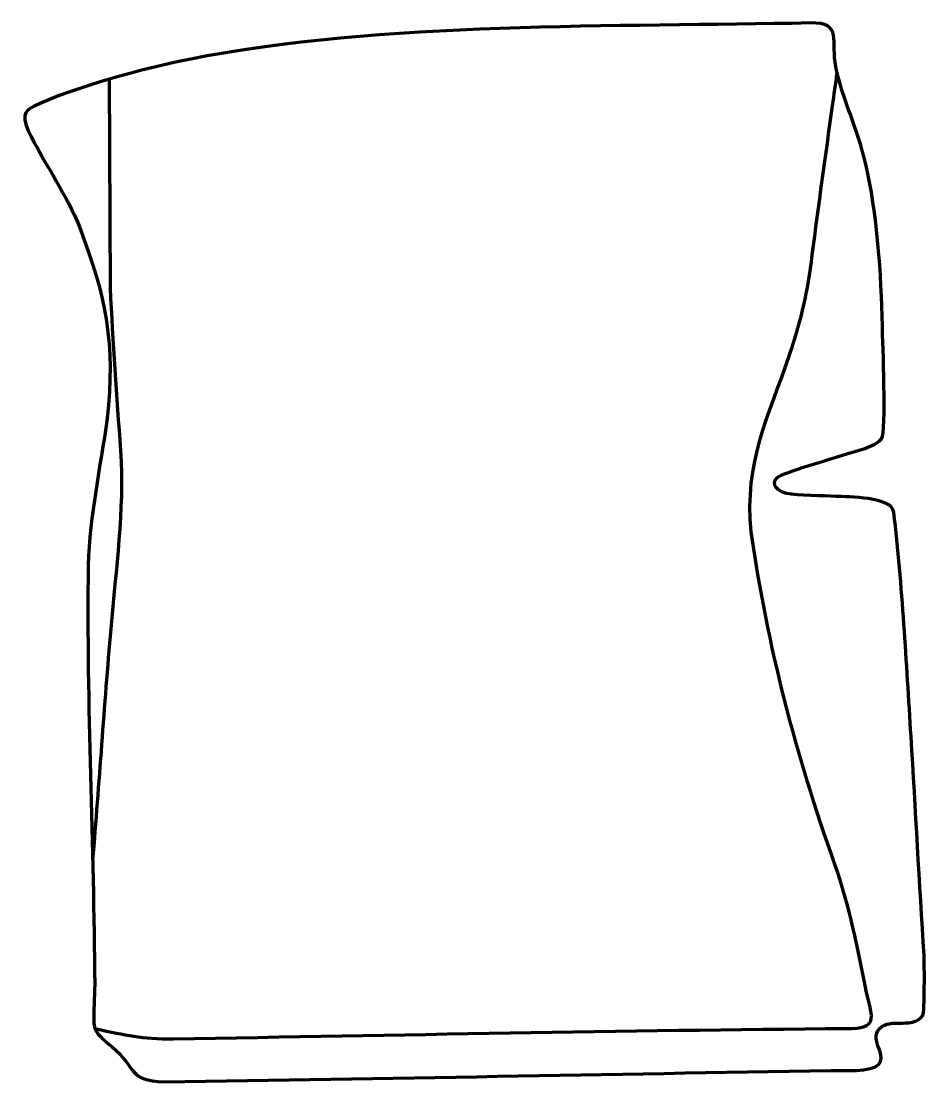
# Model space of a CAD drawing. Header units: millimetres. Extents: x 916 to 1566, y 55 to 818.
import ezdxf

# ---------------------------------------------------------------- set-up
doc = ezdxf.new("R2010")
doc.units = ezdxf.units.MM
doc.header["$MEASUREMENT"] = 0
doc.layers.add('layer 2', color=7, linetype='Continuous')
doc.layers.add('layer 3', color=7, linetype='Continuous')

msp = doc.modelspace()

# ---------------------------------------------------------------- linework, layer by layer
at = {"layer": 'layer 2', "color": 142, "lineweight": 158}
for points, knots in [([(969.383, 93.2293), (991.7772, 88.7509), (1001.7953, 85.708), (1025.4052, 86.0878), (1025.4052, 86.0878), (1186.7067, 88.6829), (1348.2002, 92.2487), (1509.5029, 93.4564), (1509.5029, 93.4564), (1532.3196, 93.6273), (1528.1427, 99.7121), (1523.8107, 119.3372), (1523.8107, 119.3372), (1516.8646, 152.2787), (1512.1907, 179.8449), (1500.7774, 212.0127), (1500.7774, 212.0127), (1472.8781, 290.4298), (1452.6671, 367.965), (1440.7985, 450.6232), (1440.7985, 450.6232), (1435.7781, 501.3955), (1453.0869, 532.2539), (1468.555, 578.5245), (1468.555, 578.5245), (1477.4299, 605.0726), (1481.136, 621.9334), (1484.7198, 649.7367), (1484.7198, 649.7367), (1489.3232, 685.4501), (1494.2949, 721.1137), (1499.2936, 756.7735), (1499.2936, 756.7735), (1500.3996, 764.6626), (1501.5057, 772.5516), (1502.6117, 780.4406)], [0, 0, 0, 0, 0.1, 0.1, 0.1, 0.1, 0.2, 0.2, 0.2, 0.2, 0.3, 0.3, 0.3, 0.3, 0.4, 0.4, 0.4, 0.4, 0.5, 0.5, 0.5, 0.5, 0.6, 0.6, 0.6, 0.6, 0.7, 0.7, 0.7, 0.7, 0.8, 0.8, 0.8, 0.8, 1, 1, 1, 1]), ([(978.9937, 775.9262), (978.9937, 775.9262), (979.7693, 625.9682), (979.7693, 625.9682), (979.7693, 625.9682), (981.6637, 586.6981), (984.4465, 548.1622), (987.2528, 508.9837), (987.2528, 508.9837), (990.0815, 465.5372), (983.8444, 424.0019), (980.1941, 380.8204), (980.1941, 380.8204), (975.5167, 325.3807), (971.6793, 269.8775), (967.2076, 214.4216)], [0, 0, 0, 0, 0.2, 0.2, 0.2, 0.2, 0.4, 0.4, 0.4, 0.4, 0.6, 0.6, 0.6, 0.6, 1, 1, 1, 1])]:
    msp.add_open_spline(points, degree=3, knots=knots, dxfattribs=at)
at = {"layer": 'layer 3', "color": 242, "lineweight": 158}
msp.add_open_spline([(1483.292, 816.3678), (1506.9587, 816.8996), (1497.9933, 802.8876), (1501.6217, 784.7238), (1501.6217, 784.7238), (1506.6921, 761.2235), (1517.4226, 739.8779), (1522.9997, 715.868), (1522.9997, 715.868), (1531.4036, 679.6882), (1534.4453, 635.6433), (1535.1177, 598.4292), (1535.1177, 598.4292), (1535.3747, 587.1592), (1538.1224, 522.4118), (1534.5709, 517.3682), (1534.5709, 517.3682), (1530.7705, 511.9713), (1514.9129, 508.3235), (1508.125, 506.1062), (1508.125, 506.1062), (1500.6127, 503.7329), (1462.8962, 492.8422), (1459.5851, 489.6114), (1459.5851, 489.6114), (1454.1944, 484.3514), (1460.494, 479.3387), (1466.2768, 478.0937), (1466.2768, 478.0937), (1474.6263, 476.2963), (1492.2301, 476.5527), (1501.8429, 475.9716), (1501.8429, 475.9716), (1510.1587, 475.6075), (1542.0529, 475.8063), (1543.3385, 464.7408), (1543.3385, 464.7408), (1549.5231, 411.5098), (1552.4409, 356.7965), (1555.7665, 303.2784), (1555.7665, 303.2784), (1559.0245, 250.8489), (1561.7806, 198.3761), (1565.0717, 145.966), (1565.0717, 145.966), (1565.0717, 145.966), (1565.1002, 145.5123), (1565.1002, 145.5123), (1565.1002, 145.5123), (1565.3495, 139.5965), (1565.6188, 106.0741), (1564.2355, 102.8063), (1564.2355, 102.8063), (1556.119, 93.1287), (1544.085, 100.6285), (1534.7681, 94.8851), (1534.7681, 94.8851), (1523.8777, 86.8825), (1538.8689, 75.1596), (1532.6052, 67.6925), (1532.6052, 67.6925), (1527.7604, 61.917), (1506.0389, 63.4221), (1497.9335, 63.2875), (1497.9335, 63.2875), (1338.1566, 60.6401), (1178.3639, 57.4169), (1018.5851, 55.1433), (1018.5851, 55.1433), (992.4657, 55.9722), (998.8184, 65.3133), (981.3475, 80.2109), (981.3475, 80.2109), (975.8425, 84.9009), (968.4136, 89.5585), (968.0248, 97.1063), (968.0248, 97.1063), (967.7216, 105.9319), (968.6801, 115.8742), (968.6903, 125.0803), (968.6903, 125.0803), (968.1889, 225.3808), (962.5422, 326.0729), (964.079, 426.2749), (964.079, 426.2749), (965.1813, 463.611), (972.6257, 495.5463), (977.6516, 531.9078), (977.6516, 531.9078), (983.5057, 585.3997), (976.9253, 619.8143), (957.7556, 669.7024), (957.7556, 669.7024), (948.651, 692.3468), (934.0191, 713.1735), (922.9006, 734.8183), (922.9006, 734.8183), (915.8481, 748.5475), (917.48, 752.9484), (925.2456, 756.567), (925.2456, 756.567), (955.5893, 770.7073), (1003.6862, 783.6039), (1036.6662, 790.1867), (1036.6662, 790.1867), (1174.137, 817.6258), (1346.4835, 813.2936), (1483.292, 816.3678)], degree=3, knots=[0, 0, 0, 0, 0.03571429, 0.03571429, 0.03571429, 0.03571429, 0.07142857, 0.07142857, 0.07142857, 0.07142857, 0.10714286, 0.10714286, 0.10714286, 0.10714286, 0.14285714, 0.14285714, 0.14285714, 0.14285714, 0.17857143, 0.17857143, 0.17857143, 0.17857143, 0.21428571, 0.21428571, 0.21428571, 0.21428571, 0.25, 0.25, 0.25, 0.25, 0.28571429, 0.28571429, 0.28571429, 0.28571429, 0.32142857, 0.32142857, 0.32142857, 0.32142857, 0.35714286, 0.35714286, 0.35714286, 0.35714286, 0.39285714, 0.39285714, 0.39285714, 0.39285714, 0.42857143, 0.42857143, 0.42857143, 0.42857143, 0.46428571, 0.46428571, 0.46428571, 0.46428571, 0.5, 0.5, 0.5, 0.5, 0.53571429, 0.53571429, 0.53571429, 0.53571429, 0.57142857, 0.57142857, 0.57142857, 0.57142857, 0.60714286, 0.60714286, 0.60714286, 0.60714286, 0.64285714, 0.64285714, 0.64285714, 0.64285714, 0.67857143, 0.67857143, 0.67857143, 0.67857143, 0.71428571, 0.71428571, 0.71428571, 0.71428571, 0.75, 0.75, 0.75, 0.75, 0.78571429, 0.78571429, 0.78571429, 0.78571429, 0.82142857, 0.82142857, 0.82142857, 0.82142857, 0.85714286, 0.85714286, 0.85714286, 0.85714286, 0.89285714, 0.89285714, 0.89285714, 0.89285714, 0.92857143, 0.92857143, 0.92857143, 0.92857143, 1, 1, 1, 1], dxfattribs=at)

doc.saveas('drawing.dxf')
